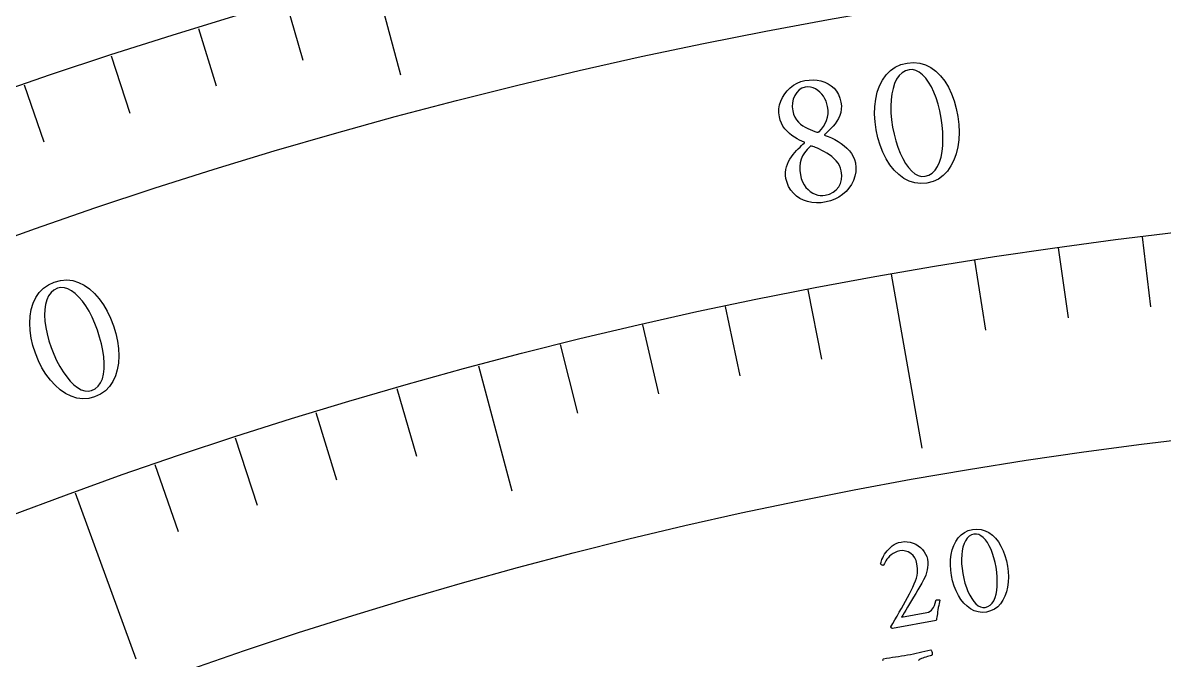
# Model space of a CAD drawing. Header units: millimetres. Extents: x -50 to 50, y -50 to 64.
# Drawn here: x -15.97 to -5.31, y 40.96 to 46.91 of the extents above; entities that cross this region are included whole.
import ezdxf

# ---------------------------------------------------------------- set-up
doc = ezdxf.new("R2010")
doc.units = ezdxf.units.MM
for name, color, linetype in [('ENGRAVE', 7, 'Continuous'), ('ENGRAVE_FINE', 8, 'Continuous'), ('TEXT', 5, 'Continuous')]:
    doc.layers.add(name, color=color, linetype=linetype)

msp = doc.modelspace()

# ---------------------------------------------------------------- linework, layer by layer
at = {"layer": 'ENGRAVE'}
for points in [[(-12.6821, 47.3304), (-12.4395, 46.4248)], [(-7.8576, 44.5626), (-7.5711, 42.9376)], [(-11.7116, 43.7081), (-11.3984, 42.5394)], [(-15.4764, 42.5211), (-14.9121, 40.9706)]]:
    msp.add_lwpolyline(points, dxfattribs=at)
for radius in [49, 49, 47.6875, 45.25, 45.25, 43.325]:
    msp.add_circle((0, 0), radius, dxfattribs=at)
at = {"layer": 'ENGRAVE_FINE'}
for points in [[(-13.5062, 47.1018), (-13.3512, 46.5611)], [(-14.3262, 46.8589), (-14.1618, 46.321)], [(-15.1418, 46.6018), (-14.968, 46.0668)], [(-15.9528, 46.3304), (-15.7697, 45.7986)], [(-5.5146, 44.9127), (-5.4342, 44.2576)], [(-6.2976, 44.8096), (-6.2057, 44.1561)], [(-7.0787, 44.6929), (-6.9754, 44.041)], [(-8.6341, 44.4186), (-8.5082, 43.7708)], [(-9.408, 44.2612), (-9.2708, 43.6156)], [(-10.179, 44.0902), (-10.0306, 43.4472)], [(-10.947, 43.9059), (-10.7873, 43.2655)], [(-12.4726, 43.4971), (-12.2907, 42.8627)], [(-13.2298, 43.2728), (-13.0369, 42.6416)], [(-13.983, 43.0353), (-13.7791, 42.4076)], [(-14.732, 42.7847), (-14.5171, 42.1607)]]:
    msp.add_lwpolyline(points, dxfattribs=at)
at = {"layer": 'TEXT'}
for points in [[(-7.7092, 46.5356), (-7.6483, 46.5407), (-7.5907, 46.5354), (-7.5365, 46.5196), (-7.4856, 46.4934), (-7.4385, 46.4584), (-7.3957, 46.4161), (-7.3572, 46.3666), (-7.3229, 46.3099), (-7.2932, 46.2477), (-7.2687, 46.1815), (-7.2492, 46.1115), (-7.2348, 46.0376), (-7.2259, 45.9628), (-7.2231, 45.8902), (-7.2262, 45.8197), (-7.2354, 45.7513), (-7.2506, 45.6867), (-7.2717, 45.6276), (-7.2987, 45.5739), (-7.3316, 45.5256), (-7.3705, 45.4845), (-7.4154, 45.4523), (-7.4664, 45.429), (-7.5235, 45.4146), (-7.5807, 45.4101), (-7.6355, 45.4158), (-7.688, 45.4319), (-7.7383, 45.4582), (-7.7854, 45.4932), (-7.8288, 45.5353), (-7.8682, 45.5844), (-7.9038, 45.6406), (-7.935, 45.7023), (-7.961, 45.7679), (-7.9819, 45.8376), (-7.9977, 45.9112), (-8.0078, 45.9858), (-8.0118, 46.0584), (-8.0096, 46.129), (-8.0012, 46.1976), (-7.9866, 46.2624), (-7.9656, 46.3217), (-7.9382, 46.3756), (-7.9045, 46.424), (-7.8647, 46.4653), (-7.8188, 46.4976), (-7.767, 46.5211), (-7.7092, 46.5356)], [(-7.6895, 46.4729), (-7.7246, 46.4628), (-7.7557, 46.4448), (-7.7828, 46.4188), (-7.8059, 46.3848), (-7.8249, 46.3444), (-7.8398, 46.2987), (-7.8508, 46.2479), (-7.8576, 46.192), (-7.8604, 46.1322), (-7.859, 46.0699), (-7.8535, 46.0051), (-7.8438, 45.9378), (-7.8307, 45.8718), (-7.8146, 45.8092), (-7.7953, 45.75), (-7.773, 45.6942), (-7.7483, 45.6431), (-7.7221, 45.5982), (-7.6944, 45.5593), (-7.6651, 45.5265), (-7.6348, 45.5011), (-7.604, 45.4845), (-7.5729, 45.4767), (-7.5412, 45.4776), (-7.5046, 45.4881), (-7.4728, 45.5067), (-7.4456, 45.5335), (-7.4232, 45.5684), (-7.4052, 45.61), (-7.3913, 45.6568), (-7.3815, 45.709), (-7.3759, 45.7664), (-7.3741, 45.8274), (-7.3759, 45.8903), (-7.3813, 45.9552), (-7.3904, 46.022), (-7.4029, 46.0887), (-7.4183, 46.1513), (-7.4367, 46.21), (-7.458, 46.2646), (-7.4817, 46.3141), (-7.5073, 46.3577), (-7.5347, 46.3952), (-7.5639, 46.4267), (-7.5944, 46.451), (-7.6255, 46.4668), (-7.6572, 46.4741), (-7.6895, 46.4729)], [(-8.6635, 46.3711), (-8.6242, 46.3765), (-8.586, 46.3777), (-8.5487, 46.3748), (-8.5125, 46.3678), (-8.4781, 46.3568), (-8.4464, 46.3418), (-8.4173, 46.3229), (-8.391, 46.3), (-8.3682, 46.2732), (-8.3498, 46.2423), (-8.3359, 46.2074), (-8.3263, 46.1685), (-8.3224, 46.1355), (-8.323, 46.104), (-8.328, 46.0739), (-8.3374, 46.0454), (-8.3501, 46.0183), (-8.3647, 45.9927), (-8.3813, 45.9685), (-8.3999, 45.9459), (-8.4193, 45.9246), (-8.4383, 45.9048), (-8.4571, 45.8865), (-8.4755, 45.8695), (-8.4798, 45.8667), (-8.4809, 45.8639), (-8.4788, 45.8613), (-8.4735, 45.8589), (-8.444, 45.8485), (-8.4141, 45.8358), (-8.384, 45.8209), (-8.3536, 45.8037), (-8.3241, 45.7846), (-8.2966, 45.7636), (-8.271, 45.7409), (-8.2476, 45.7165), (-8.2272, 45.6904), (-8.211, 45.6629), (-8.1991, 45.634), (-8.1914, 45.6036), (-8.1867, 45.5606), (-8.1881, 45.5189), (-8.1957, 45.4783), (-8.2093, 45.4389), (-8.2282, 45.4015), (-8.2514, 45.3672), (-8.2788, 45.3359), (-8.3105, 45.3075), (-8.3455, 45.283), (-8.3828, 45.2632), (-8.4225, 45.2481), (-8.4645, 45.2377), (-8.5103, 45.2314), (-8.5545, 45.2299), (-8.5969, 45.2334), (-8.6377, 45.2417), (-8.676, 45.2546), (-8.7109, 45.2718), (-8.7424, 45.2933), (-8.7706, 45.3192), (-8.7948, 45.3489), (-8.8144, 45.382), (-8.8294, 45.4185), (-8.8398, 45.4585), (-8.8436, 45.4865), (-8.8441, 45.5137), (-8.8412, 45.5403), (-8.8349, 45.5661), (-8.8261, 45.5911), (-8.8154, 45.615), (-8.8029, 45.6379), (-8.7885, 45.6597), (-8.7731, 45.6804), (-8.7572, 45.6998), (-8.741, 45.7178), (-8.7244, 45.7345), (-8.7084, 45.7499), (-8.6938, 45.7638), (-8.6806, 45.7763), (-8.6689, 45.7874), (-8.6667, 45.7904), (-8.6663, 45.7929), (-8.6676, 45.7949), (-8.6706, 45.7963), (-8.6911, 45.8046), (-8.7128, 45.8152), (-8.7357, 45.8279), (-8.7599, 45.8427), (-8.7841, 45.8597), (-8.807, 45.8785), (-8.8287, 45.8994), (-8.8492, 45.9221), (-8.8674, 45.9469), (-8.8822, 45.9737), (-8.8935, 46.0026), (-8.9014, 46.0335), (-8.9059, 46.0706), (-8.9052, 46.1073), (-8.8991, 46.1436), (-8.8877, 46.1797), (-8.8716, 46.2143), (-8.8517, 46.2466), (-8.828, 46.2764), (-8.8003, 46.3039), (-8.7696, 46.3279), (-8.7365, 46.347), (-8.7012, 46.3615), (-8.6635, 46.3711)], [(-8.6612, 46.309), (-8.6909, 46.2998), (-8.7169, 46.2839), (-8.7392, 46.2613), (-8.7578, 46.232), (-8.7714, 46.1987), (-8.779, 46.1637), (-8.7806, 46.127), (-8.7762, 46.0888), (-8.7682, 46.0576), (-8.7568, 46.0297), (-8.742, 46.0051), (-8.7237, 45.9838), (-8.7032, 45.9654), (-8.6817, 45.9493), (-8.6591, 45.9356), (-8.6355, 45.9242), (-8.6122, 45.9145), (-8.5904, 45.9056), (-8.5701, 45.8975), (-8.5514, 45.8903), (-8.5493, 45.8899), (-8.5467, 45.8898), (-8.5438, 45.89), (-8.5404, 45.8905), (-8.5396, 45.8907), (-8.5391, 45.8908), (-8.5387, 45.8909), (-8.5386, 45.8909), (-8.5361, 45.8915), (-8.5338, 45.8922), (-8.5318, 45.8932), (-8.53, 45.8943), (-8.508, 45.9179), (-8.4891, 45.9432), (-8.4733, 45.9703), (-8.4605, 45.999), (-8.4515, 46.0294), (-8.4469, 46.0612), (-8.4468, 46.0945), (-8.451, 46.1293), (-8.457, 46.1546), (-8.4655, 46.179), (-8.4765, 46.2025), (-8.49, 46.225), (-8.5056, 46.2459), (-8.5231, 46.2644), (-8.5423, 46.2805), (-8.5633, 46.2942), (-8.5858, 46.3045), (-8.6097, 46.3104), (-8.6348, 46.3119), (-8.6612, 46.309)], [(-8.4726, 45.3005), (-8.433, 45.3113), (-8.3989, 45.328), (-8.3704, 45.3505), (-8.3473, 45.3788), (-8.3306, 45.4116), (-8.3209, 45.4475), (-8.3182, 45.4864), (-8.3226, 45.5284), (-8.3293, 45.5544), (-8.3396, 45.5788), (-8.3536, 45.6018), (-8.3712, 45.6233), (-8.3912, 45.6433), (-8.4123, 45.6617), (-8.4344, 45.6785), (-8.4577, 45.6937), (-8.4811, 45.7073), (-8.5035, 45.7194), (-8.5249, 45.73), (-8.5454, 45.7389), (-8.5635, 45.7464), (-8.5778, 45.7522), (-8.5884, 45.7564), (-8.5952, 45.759), (-8.5989, 45.7599), (-8.602, 45.7605), (-8.6046, 45.7607), (-8.6066, 45.7605), (-8.609, 45.76), (-8.611, 45.7593), (-8.6124, 45.7584), (-8.6134, 45.7574), (-8.6423, 45.7282), (-8.6661, 45.6983), (-8.6848, 45.6677), (-8.6984, 45.6365), (-8.707, 45.6037), (-8.7109, 45.5684), (-8.71, 45.5305), (-8.7044, 45.4901), (-8.6961, 45.4562), (-8.6847, 45.4256), (-8.6703, 45.3982), (-8.6529, 45.374), (-8.6333, 45.353), (-8.6124, 45.3355), (-8.5902, 45.3212), (-8.5667, 45.3103), (-8.5427, 45.3028), (-8.519, 45.2986), (-8.4957, 45.2979), (-8.4726, 45.3005)], [(-15.6729, 44.4899), (-15.6138, 44.5056), (-15.5562, 44.5103), (-15.5, 44.5042), (-15.4454, 44.4872), (-15.3929, 44.4609), (-15.3434, 44.4267), (-15.2969, 44.3846), (-15.2532, 44.3348), (-15.2133, 44.2786), (-15.1776, 44.2177), (-15.1463, 44.1522), (-15.1192, 44.0819), (-15.0975, 44.0098), (-15.0821, 43.9387), (-15.073, 43.8688), (-15.0701, 43.7998), (-15.0739, 43.7336), (-15.0843, 43.6717), (-15.1016, 43.6141), (-15.1256, 43.5608), (-15.1568, 43.5136), (-15.1955, 43.4741), (-15.2416, 43.4423), (-15.2954, 43.4182), (-15.3509, 43.4038), (-15.4059, 43.4), (-15.4604, 43.4067), (-15.5145, 43.4239), (-15.567, 43.4502), (-15.6169, 43.4841), (-15.6643, 43.5256), (-15.7092, 43.5747), (-15.7506, 43.6301), (-15.7876, 43.6902), (-15.8203, 43.7552), (-15.8486, 43.8249), (-15.8715, 43.8967), (-15.888, 43.9675), (-15.8981, 44.0374), (-15.9018, 44.1063), (-15.8986, 44.1727), (-15.8883, 44.2348), (-15.8707, 44.2926), (-15.8459, 44.3461), (-15.8138, 44.3937), (-15.7742, 44.4335), (-15.7273, 44.4656), (-15.6729, 44.4899)], [(-15.6426, 44.4316), (-15.6755, 44.4156), (-15.703, 44.3924), (-15.7251, 44.3621), (-15.7419, 44.3247), (-15.7536, 44.2815), (-15.7604, 44.234), (-15.7624, 44.182), (-15.7594, 44.1257), (-15.7517, 44.0664), (-15.7396, 44.0053), (-15.7229, 43.9424), (-15.7017, 43.8778), (-15.6773, 43.8151), (-15.6505, 43.7563), (-15.6213, 43.7013), (-15.5896, 43.6502), (-15.5564, 43.6042), (-15.5228, 43.5645), (-15.4888, 43.531), (-15.4542, 43.5038), (-15.42, 43.4841), (-15.3868, 43.4731), (-15.3548, 43.4708), (-15.3237, 43.4772), (-15.2895, 43.4939), (-15.2614, 43.5178), (-15.2393, 43.5488), (-15.2233, 43.5871), (-15.2128, 43.6312), (-15.2072, 43.6797), (-15.2066, 43.7328), (-15.211, 43.7903), (-15.2199, 43.8507), (-15.2326, 43.9124), (-15.2492, 43.9753), (-15.2698, 44.0395), (-15.2936, 44.103), (-15.3197, 44.162), (-15.348, 44.2166), (-15.3784, 44.2666), (-15.4104, 44.3113), (-15.4432, 44.3498), (-15.4767, 44.382), (-15.5109, 44.4079), (-15.5452, 44.4265), (-15.5785, 44.4367), (-15.611, 44.4384), (-15.6426, 44.4316)], [(-7.0974, 42.1785), (-7.0557, 42.1821), (-7.0163, 42.1785), (-6.9791, 42.1678), (-6.9442, 42.1499), (-6.9118, 42.1259), (-6.8824, 42.0969), (-6.8558, 42.063), (-6.8321, 42.0241), (-6.8115, 41.9814), (-6.7945, 41.936), (-6.7809, 41.8879), (-6.7707, 41.8372), (-6.7644, 41.7858), (-6.7622, 41.7358), (-6.7642, 41.6874), (-6.7703, 41.6403), (-6.7805, 41.5959), (-6.7949, 41.5551), (-6.8133, 41.5181), (-6.8359, 41.4849), (-6.8625, 41.4565), (-6.8934, 41.4343), (-6.9285, 41.4181), (-6.9678, 41.4081), (-7.0072, 41.4049), (-7.0449, 41.4088), (-7.0811, 41.4197), (-7.1157, 41.4378), (-7.1482, 41.4618), (-7.1781, 41.4907), (-7.2052, 41.5244), (-7.2298, 41.563), (-7.2512, 41.6054), (-7.2691, 41.6505), (-7.2835, 41.6984), (-7.2944, 41.749), (-7.3014, 41.8003), (-7.3042, 41.8502), (-7.3027, 41.8988), (-7.297, 41.9459), (-7.287, 41.9904), (-7.2727, 42.0312), (-7.254, 42.0683), (-7.231, 42.1016), (-7.2037, 42.13), (-7.1724, 42.1522), (-7.1369, 42.1684), (-7.0974, 42.1785)], [(-7.0838, 42.1354), (-7.1078, 42.1284), (-7.1291, 42.116), (-7.1476, 42.0981), (-7.1633, 42.0747), (-7.1763, 42.0469), (-7.1865, 42.0155), (-7.1939, 41.9806), (-7.1985, 41.9421), (-7.2004, 41.901), (-7.1993, 41.8582), (-7.1955, 41.8136), (-7.1888, 41.7674), (-7.1797, 41.722), (-7.1685, 41.679), (-7.1552, 41.6383), (-7.1398, 41.6), (-7.1228, 41.5649), (-7.1047, 41.534), (-7.0856, 41.5073), (-7.0654, 41.4848), (-7.0445, 41.4674), (-7.0234, 41.4561), (-7.0019, 41.4507), (-6.9801, 41.4514), (-6.9549, 41.4587), (-6.933, 41.4716), (-6.9144, 41.49), (-6.899, 41.5141), (-6.8867, 41.5427), (-6.8772, 41.575), (-6.8706, 41.6108), (-6.8669, 41.6503), (-6.8658, 41.6923), (-6.8672, 41.7355), (-6.8711, 41.7801), (-6.8775, 41.826), (-6.8863, 41.8718), (-6.8971, 41.9148), (-6.9098, 41.9551), (-6.9246, 41.9926), (-6.941, 42.0266), (-6.9587, 42.0565), (-6.9775, 42.0823), (-6.9977, 42.1039), (-7.0186, 42.1205), (-7.0399, 42.1313), (-7.0617, 42.1363), (-7.0838, 42.1354)], [(-7.4031, 41.5205), (-7.4065, 41.5042), (-7.41, 41.4869), (-7.4134, 41.4686), (-7.4168, 41.4493), (-7.4201, 41.4298), (-7.4231, 41.4111), (-7.426, 41.3931), (-7.4288, 41.3759), (-7.4312, 41.3604), (-7.4331, 41.3476), (-7.4346, 41.3377), (-7.4357, 41.3305), (-7.8462, 41.2545), (-7.8483, 41.2556), (-7.8506, 41.257), (-7.853, 41.2588), (-7.8556, 41.2609), (-7.8579, 41.2632), (-7.8597, 41.2654), (-7.8609, 41.2674), (-7.8616, 41.2693), (-7.8419, 41.3024), (-7.822, 41.3362), (-7.8019, 41.3706), (-7.7816, 41.4057), (-7.7614, 41.441), (-7.7418, 41.4761), (-7.7227, 41.5108), (-7.7041, 41.5453), (-7.6866, 41.5788), (-7.6704, 41.6109), (-7.6557, 41.6414), (-7.6424, 41.6703), (-7.6304, 41.6994), (-7.6214, 41.7262), (-7.6154, 41.7508), (-7.6124, 41.773), (-7.6115, 41.7942), (-7.612, 41.8157), (-7.614, 41.8374), (-7.6173, 41.8592), (-7.6249, 41.8881), (-7.6369, 41.9137), (-7.6531, 41.936), (-7.6736, 41.955), (-7.697, 41.9695), (-7.722, 41.9783), (-7.7487, 41.9815), (-7.7769, 41.9789), (-7.7999, 41.9733), (-7.821, 41.9654), (-7.84, 41.9551), (-7.8569, 41.9425), (-7.872, 41.9287), (-7.8852, 41.9148), (-7.8967, 41.9007), (-7.9064, 41.8865), (-7.9144, 41.8731), (-7.9208, 41.8616), (-7.9257, 41.852), (-7.929, 41.8443), (-7.9328, 41.8441), (-7.9369, 41.8448), (-7.9413, 41.8466), (-7.9459, 41.8493), (-7.9501, 41.8523), (-7.9532, 41.855), (-7.9552, 41.8574), (-7.9561, 41.8594), (-7.9547, 41.8663), (-7.952, 41.8755), (-7.9481, 41.8869), (-7.9429, 41.9004), (-7.9362, 41.9154), (-7.9281, 41.931), (-7.9183, 41.9473), (-7.907, 41.9641), (-7.8942, 41.9808), (-7.88, 41.9966), (-7.8645, 42.0116), (-7.8476, 42.0258), (-7.8292, 42.0383), (-7.8091, 42.0486), (-7.7875, 42.0565), (-7.7641, 42.0621), (-7.7354, 42.0656), (-7.7073, 42.0651), (-7.6799, 42.0609), (-7.6531, 42.0528), (-7.6278, 42.0415), (-7.6045, 42.0277), (-7.5834, 42.0114), (-7.5643, 41.9925), (-7.548, 41.9717), (-7.5351, 41.9495), (-7.5255, 41.9259), (-7.5192, 41.9009), (-7.5158, 41.8754), (-7.5149, 41.8503), (-7.5164, 41.8255), (-7.5203, 41.801), (-7.5264, 41.777), (-7.5343, 41.7534), (-7.544, 41.7303), (-7.5555, 41.7076), (-7.5722, 41.6777), (-7.5898, 41.6466), (-7.6084, 41.6146), (-7.628, 41.5814), (-7.6478, 41.5483), (-7.667, 41.5162), (-7.6857, 41.4851), (-7.7038, 41.455), (-7.7207, 41.427), (-7.7358, 41.4018), (-7.7491, 41.3797), (-7.7605, 41.3604), (-7.5244, 41.404), (-7.5078, 41.4085), (-7.4933, 41.4155), (-7.4809, 41.425), (-7.4706, 41.4371), (-7.4618, 41.4519), (-7.4539, 41.4696), (-7.447, 41.4902), (-7.4409, 41.5137), (-7.4397, 41.5173), (-7.4373, 41.5201), (-7.4337, 41.5221), (-7.4288, 41.5235), (-7.4266, 41.5237), (-7.4238, 41.5237), (-7.4203, 41.5236), (-7.4161, 41.5232), (-7.412, 41.5227), (-7.4084, 41.5221), (-7.4054, 41.5213), (-7.4031, 41.5205)]]:
    msp.add_lwpolyline(points, close=True, dxfattribs=at)
msp.add_lwpolyline([(-7.9333, 40.9536), (-7.9335, 40.9611), (-7.9324, 40.9674), (-7.93, 40.9726), (-7.901, 40.9771), (-7.8723, 40.9815), (-7.8438, 40.9857), (-7.8155, 40.9897), (-7.7874, 40.9937), (-7.7597, 40.9981), (-7.7323, 41.0027), (-7.7051, 41.0076), (-7.7051, 41.0076), (-7.6774, 41.013), (-7.6501, 41.0187), (-7.6232, 41.0246), (-7.5968, 41.0308), (-7.5702, 41.0371), (-7.543, 41.0434), (-7.5152, 41.0496), (-7.4868, 41.0559), (-7.4826, 41.052), (-7.4793, 41.0465), (-7.4768, 41.0394), (-7.4752, 41.0307), (-7.4744, 41.0218), (-7.4744, 41.0142), (-7.4754, 41.0079), (-7.4771, 41.003), (-7.4841, 41.0015), (-7.4934, 40.9993), (-7.505, 40.9962), (-7.519, 40.9924), (-7.5339, 40.988), (-7.5482, 40.9834), (-7.562, 40.9785), (-7.5752, 40.9733), (-7.5866, 40.9679), (-7.5951, 40.9623), (-7.6005, 40.9565)], dxfattribs=at)

doc.saveas('drawing.dxf')
